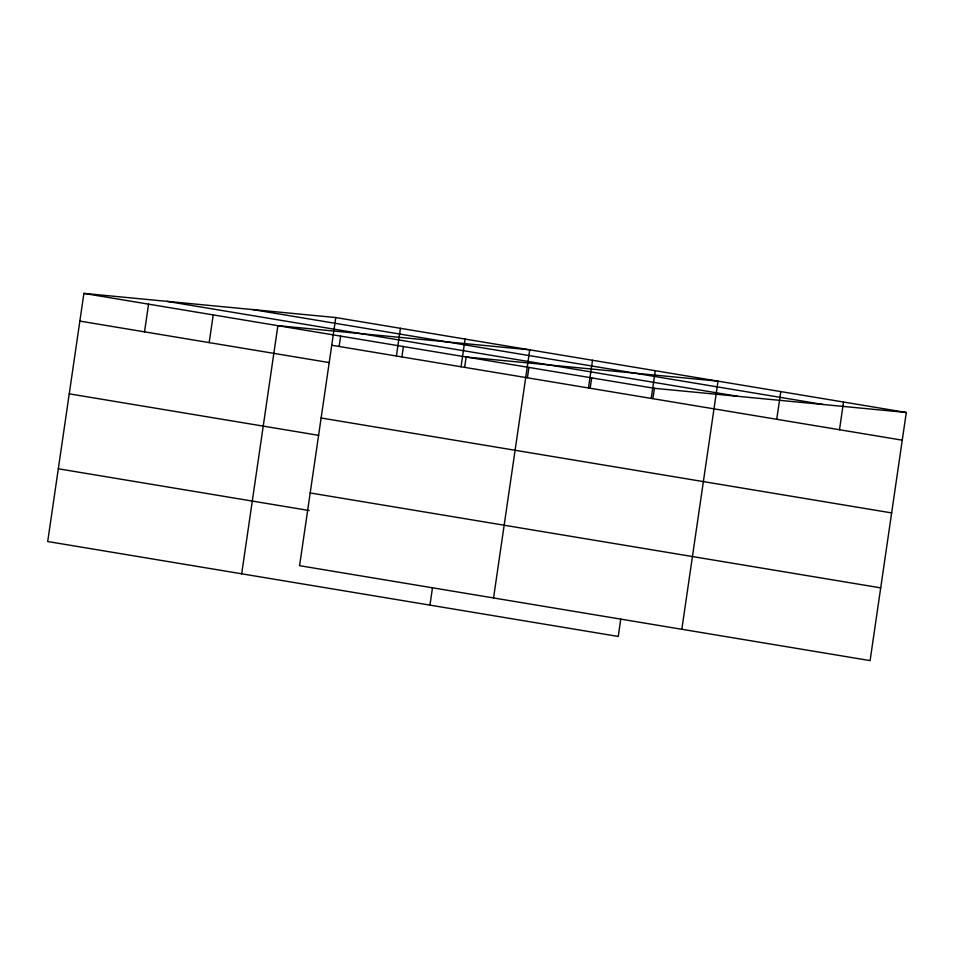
<?xml version="1.0" encoding="UTF-8"?>
<svg xmlns="http://www.w3.org/2000/svg" width="954" height="954" viewBox="0 0 954 954"><rect width="100%" height="100%" fill="white"/><g stroke="black" fill="none" stroke-linecap="round" stroke-linejoin="round"><path stroke-width="1.43" d="M335.772 317.551L299.58 565.686L870.096 660.609L906.3 412.474L335.772 317.551L83.904 293.391L47.7 541.526L618.228 636.449L620.768 618.991M144.519 331.849L148.562 304.147M209.176 342.617L213.219 314.915M241.684 573.807L277.876 325.672L529.756 349.82L493.552 597.955M339.147 346.314L340.638 336.106M396.399 356.009L400.43 328.307M401.908 356.76L403.399 346.552M461.056 366.765L465.099 339.064M429.956 605.134L432.496 587.664M464.658 367.195L466.148 356.999L718.028 381.147L681.824 629.282M527.419 377.641L528.91 367.433M588.475 387.968L592.506 360.266M590.18 388.087L591.671 377.879M651.224 398.402L655.267 370.701M652.93 398.522L654.42 388.314L906.3 412.474M776.747 419.283L780.789 391.593M839.496 429.729L843.539 402.028M252.655 309.573L823.183 404.496M167.022 301.369L737.537 396.292M83.904 293.391L654.42 388.314M331.73 345.253L902.257 440.176M79.862 321.093L329.297 362.592M321.116 417.995L891.644 512.918M69.248 393.835L318.684 435.346M310.193 492.944L880.709 587.867M58.313 468.784L309.215 510.533"/></g></svg>
